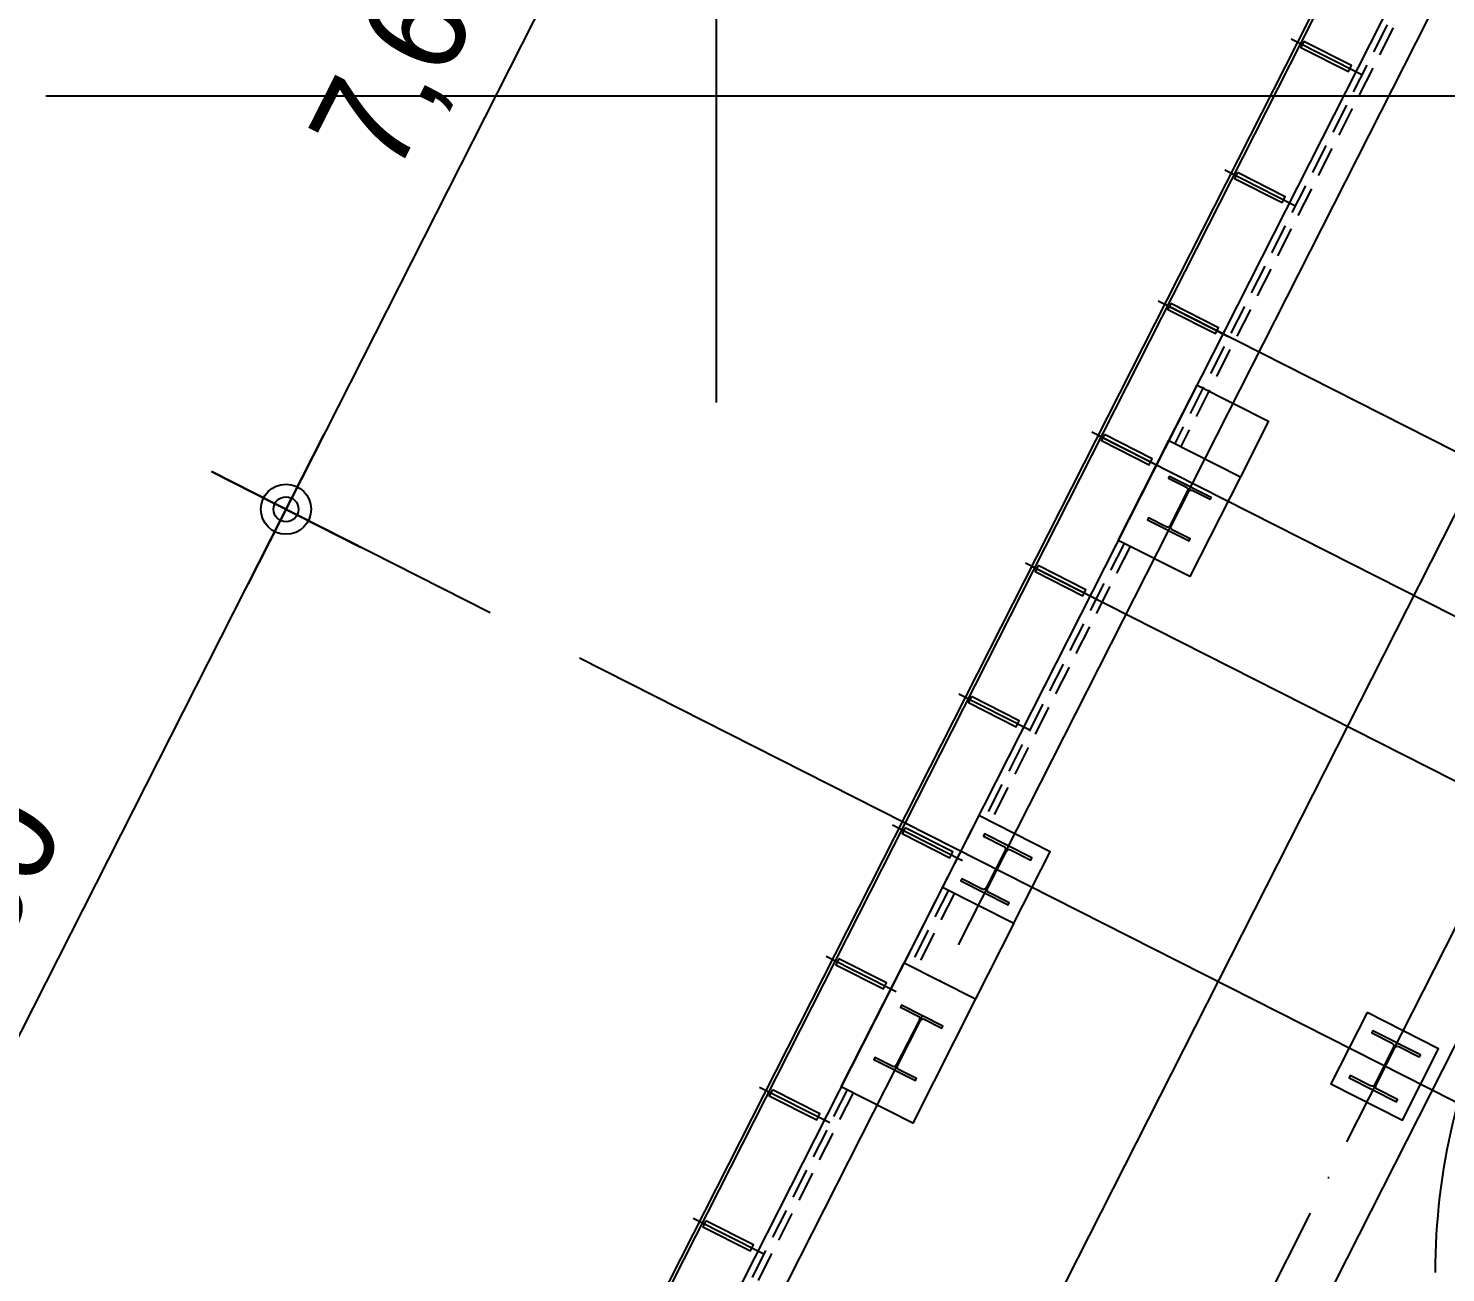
# Model space of a CAD drawing. Header units: metres. Extents: x 630750 to 860239, y 578133 to 726633.
# Drawn here: x 703154 to 713765, y 640601 to 649918 of the extents above; entities that cross this region are included whole.
import ezdxf

# ---------------------------------------------------------------- set-up
doc = ezdxf.new("R2010")
doc.units = ezdxf.units.M
doc.header["$LTSCALE"] = 300
doc.linetypes.add('CEN', pattern=[62, 60, -1, 0, -1])
doc.linetypes.add('HID1', pattern=[0.375, 0.25, -0.125])
doc.layers.get('Defpoints').update_dxf_attribs({"color": 8})
for name, color, linetype in [('A-CEN-1', 1, 'Continuous'), ('A-DIM', 7, 'Continuous'), ('A-ELE8', 8, 'Continuous'), ('A-ELE9', 9, 'Continuous'), ('A-HAT-253', 253, 'Continuous'), ('A-WIN-GLASS', 4, 'Continuous'), ('DIM', 7, 'Continuous'), ('FIN', 6, 'Continuous'), ('INT', 117, 'Continuous'), ('KUK-F-LEVEL', 4, 'Continuous'), ('KUK-WALL-FIN 1', 30, 'Continuous'), ('STEL', 3, 'Continuous'), ('STL', 3, 'Continuous')]:
    doc.layers.add(name, color=color, linetype=linetype)
doc.styles.add('TEXT(돋음)', font='')
doc.styles.get('TEXT(돋음)').set_extended_font_data('Dotum')
doc.dimstyles.new('DIM250', dxfattribs={"dimscale": 250, "dimtxt": 3, "dimasz": 1, "dimexe": 2, "dimexo": 3, "dimgap": 1, "dimtad": 1, "dimdec": 0, "dimzin": 0, "dimdsep": 46, "dimlunit": 6, "dimtxsty": 'TEXT(돋음)', "dimblk": 'Z_DOT', "dimcen": 2.5, "dimdle": 2, "dimclrd": 256, "dimclre": 256, "dimclrt": 3, "dimadec": 0, "dimazin": 0, "dimtfac": 1, "dimtdec": 0, "dimtix": 1, "dimtmove": 2, "dimatfit": 3, "dimldrblk": 'Z_DOT', "dimfxl": 1, "dimtolj": 1, "dimtzin": 0, "dimarcsym": 0})

# ---------------------------------------------------------------- blocks, each defined once
blk = doc.blocks.new('*U19')
at = {"layer": 'STEL'}
blk.add_lwpolyline([(27.5, -18, 0.4142136), (5.5, -40), (5.5, -354, 0.4142136), (27.5, -376), (199, -376), (199, -394), (-199, -394), (-199, -376), (-27.5, -376, 0.4142136), (-5.5, -354), (-5.5, -40, 0.4142136), (-27.5, -18), (-199, -18), (-199, 0), (199, 0), (199, -18)], format="xyb", close=True, dxfattribs=at)
blk = doc.blocks.new('Z_DOT')
at = {"layer": 'DIM', "color": 7}
for p, q in [((0, -2.5), (0, 2.5)), ((-2.5, 0), (2.5, 0))]:
    blk.add_line(p, q, dxfattribs=at)
for radius in [0.75, 0.375]:
    blk.add_circle((0, 0), radius, dxfattribs=at)
blk = doc.blocks.new('*D35')
at = {"layer": 'A-DIM', "lineweight": -2, "transparency": 16777216}
for p, q in [((710048, 652321), (708074, 653321)), ((708407, 652872), (705196, 646540)), ((706612, 645542), (704637, 646543))]:
    blk.add_line(p, q, dxfattribs=at)
at = {"layer": 'Defpoints', "color": 0, "transparency": 16777216}
for p in [(710717, 651981), (705083, 646317), (707280, 645203)]:
    blk.add_point(p, dxfattribs=at)
at = {"layer": 'A-DIM', "lineweight": -2, "transparency": 16777216, "xscale": 250, "yscale": 250, "zscale": 250}
for p, rotation in [((708520, 653095), 63.11574874094905), ((705083, 646317), 243.115748740949)]:
    blk.add_blockref('Z_DOT', p, dxfattribs=dict(at, rotation=rotation))
at = {"layer": 'A-DIM', "color": 3, "transparency": 16777216, "insert": (706179, 650022), "char_height": 750, "attachment_point": 5, "rotation": 63.1157, "style": 'TEXT(돋음)'}
blk.add_mtext('\\A1;7,600', dxfattribs=at)
blk = doc.blocks.new('*D36')
at = {"layer": 'A-DIM', "lineweight": -2, "transparency": 16777216}
for p, q in [((706612, 645542), (704637, 646543)), ((701497, 639244), (704970, 646094)), ((702913, 638246), (700938, 639247))]:
    blk.add_line(p, q, dxfattribs=at)
at = {"layer": 'Defpoints', "color": 0, "transparency": 16777216}
for p in [(705083, 646317), (707280, 645203), (703582, 637907)]:
    blk.add_point(p, dxfattribs=at)
at = {"layer": 'A-DIM', "lineweight": -2, "transparency": 16777216, "xscale": 250, "yscale": 250, "zscale": 250}
for p, rotation in [((705083, 646317), 63.11574874095446), ((701384, 639021), 243.1157487409544)]:
    blk.add_blockref('Z_DOT', p, dxfattribs=dict(at, rotation=rotation))
at = {"layer": 'A-DIM', "color": 3, "transparency": 16777216, "insert": (702612, 642984), "char_height": 750, "attachment_point": 5, "rotation": 63.1157, "style": 'TEXT(돋음)'}
blk.add_mtext('\\A1;8,180', dxfattribs=at)

msp = doc.modelspace()

# ---------------------------------------------------------------- linework, layer by layer
msp.add_line((710152.6, 639015, 0), (718870.9, 656211.3, 0))
at = {"layer": 'A-CEN-1', "linetype": 'CEN'}
for p, q in [((708304.4, 706258.8, 0), (708304.4, 647116.3, 0)), ((718254.4, 659110.2, 0), (700282.2, 623660.9, 0)), ((721162.1, 657636.1, 0), (709566.5, 634764.4, 0)), ((795684.4, 649410.2, 0), (657202.6, 649410.2, 0)), ((720543.2, 638478.8, 0), (707280.5, 645202.8, 0))]:
    msp.add_line(p, q, dxfattribs=at)
at = {"layer": 'A-ELE8'}
msp.add_arc((718536.8, 640601.3), 4850, 153.11572, 180, dxfattribs=at)
at = {"layer": 'A-ELE9'}
for p, q in [((709998.2, 643488.6, 0), (709711, 642922.3, 0)), ((710533.3, 643217.3, 0), (710246.2, 642651, 0)), ((710533.3, 643217.3), (710246.2, 642651))]:
    msp.add_line(p, q, dxfattribs=at)
at = {"layer": 'A-ELE9', "elevation": 0}
msp.add_lwpolyline([(711693, 646831.6), (711903.7, 647247.2), (712438.9, 646975.9), (712228.1, 646560.2)], dxfattribs=at)
at = {"layer": 'A-ELE9'}
msp.add_lwpolyline([(711693, 646831.6), (711903.7, 647247.2), (712438.8, 646975.9), (712228.1, 646560.3)], dxfattribs=at)
at = {"layer": 'A-HAT-253'}
for p, q in [((715349, 645981.1, 0), (711659.6, 647851.6, 0)), ((714851.5, 645000, 0), (711162.2, 646870.5, 0)), ((714354.1, 644018.9, 0), (710664.8, 645889.4, 0))]:
    msp.add_line(p, q, dxfattribs=at)
at = {"layer": 'A-WIN-GLASS'}
for p, q in [((717630.4, 659628.7, 0), (706273.4, 637227.6, 0)), ((717630.4, 659628.7, 0), (706273.4, 637227.6, 0)), ((717654.4, 659622.9, 0), (706294.8, 637216.8, 0)), ((717654.4, 659622.9, 0), (706294.8, 637216.8, 0)), ((717816.6, 658910.2, 0), (706594.7, 636775.4, 0))]:
    msp.add_line(p, q, dxfattribs=at)
at = {"layer": 'A-WIN-GLASS', "elevation": 0}
for points in [[(712703.3, 649819.6), (712680.7, 649775), (713037.5, 649594.2), (713060.1, 649638.8), (712703.3, 649819.6)], [(712205.9, 648838.5), (712183.3, 648793.9), (712540.1, 648613), (712562.7, 648657.6), (712205.9, 648838.5)], [(711708.5, 647857.4), (711685.9, 647812.8), (712042.7, 647631.9), (712065.3, 647676.5), (711708.5, 647857.4)], [(711211.1, 646876.3), (711188.5, 646831.7), (711545.3, 646650.8), (711567.9, 646695.4), (711211.1, 646876.3)], [(710713.7, 645895.2), (710691.1, 645850.6), (711047.9, 645669.7), (711070.5, 645714.3), (710713.7, 645895.2)], [(710216.3, 644914.1), (710193.7, 644869.5), (710550.5, 644688.6), (710573.1, 644733.2), (710216.3, 644914.1)], [(709718.9, 643932.9), (709696.3, 643888.4), (710053, 643707.5), (710075.7, 643752.1), (709718.9, 643932.9)], [(709221.5, 642951.8), (709198.9, 642907.2), (709555.6, 642726.4), (709578.2, 642771), (709221.5, 642951.8)], [(708724.1, 641970.7), (708701.5, 641926.1), (709058.2, 641745.2), (709080.8, 641789.8), (708724.1, 641970.7)], [(708226.7, 640989.6), (708204, 640945), (708560.8, 640764.1), (708583.4, 640808.7), (708226.7, 640989.6)]]:
    msp.add_lwpolyline(points, dxfattribs=at)
at = {"layer": 'Defpoints'}
for p, q in [((712608, 649840, 0), (713132.9, 649573.8, 0)), ((712110.6, 648858.8, 0), (712635.5, 648592.7, 0)), ((711613.2, 647877.7, 0), (712138, 647611.6, 0)), ((711115.7, 646896.6, 0), (711640.6, 646630.5, 0)), ((710618.3, 645915.5, 0), (711143.2, 645649.4, 0)), ((710120.9, 644934.4, 0), (710645.8, 644668.3, 0)), ((709623.5, 643953.3, 0), (710148.4, 643687.2, 0)), ((709126.1, 642972.2, 0), (709651, 642706, 0)), ((708628.7, 641991, 0), (709153.6, 641724.9, 0)), ((708131.3, 641009.9, 0), (708656.2, 640743.8, 0))]:
    msp.add_line(p, q, dxfattribs=at)
at = {"layer": 'FIN', "color": 5, "elevation": 0}
for points in [[(711693, 646831.6), (712228.1, 646560.2), (711849.2, 645812.8), (711314, 646084.1), (711693, 646831.6)], [(709711, 642922.3), (710246.2, 642651), (709775, 641721.6), (709239.8, 641992.9), (709711, 642922.3)]]:
    msp.add_lwpolyline(points, dxfattribs=at)
at = {"layer": 'FIN', "elevation": 0}
for points in [[(710269.5, 644023.8), (709998.2, 643488.6), (710533.3, 643217.3), (710804.6, 643752.5), (710269.5, 644023.8)], [(713177.1, 642549.7), (712905.8, 642014.5), (713441, 641743.2), (713712.3, 642278.3), (713177.1, 642549.7)]]:
    msp.add_lwpolyline(points, dxfattribs=at)
at = {"layer": 'INT', "linetype": 'HID1', "ltscale": 3}
for p, q in [((713479.4, 650244.6, 0), (711737.6, 646809, 0)), ((713524, 650222, 0), (711782.2, 646786.3, 0)), ((711358.6, 646061.5, 0), (710314.1, 644001.2, 0)), ((711403.2, 646038.9, 0), (710358.7, 643978.6, 0)), ((710042.8, 643466, 0), (709755.6, 642899.7, 0)), ((710087.4, 643443.4, 0), (709800.2, 642877.1, 0)), ((709284.4, 641970.3, 0), (706639.3, 636752.8, 0)), ((709329, 641947.7, 0), (706683.8, 636730.2, 0))]:
    msp.add_line(p, q, dxfattribs=at)
at = {"layer": 'KUK-F-LEVEL', "color": 4}
msp.add_line((710152.6, 639015), (718870.9, 656211.3), dxfattribs=at)
at = {"layer": 'KUK-F-LEVEL', "ltscale": 3}
msp.add_line((710487.9, 635698.5), (714065.8, 642756.1), dxfattribs=at)
at = {"layer": 'KUK-WALL-FIN 1'}
for points in [[(711693, 646831.6), (712228.1, 646560.3), (711849.2, 645812.8), (711314, 646084.1), (711693, 646831.6)], [(710269.5, 644023.8), (709998.2, 643488.6), (710533.3, 643217.3), (710804.6, 643752.5), (710269.5, 644023.8)], [(709711, 642922.3), (710246.2, 642651), (709775, 641721.6), (709239.8, 641992.9), (709711, 642922.3)], [(713177.1, 642549.7), (712905.8, 642014.5), (713441, 641743.2), (713712.3, 642278.3), (713177.1, 642549.7)]]:
    msp.add_lwpolyline(points, dxfattribs=at)
at = {"layer": 'STEL', "elevation": 0}
for points in [[(711823.8, 646481.6, -0.4142136), (711832.6, 646454.7), (711700.6, 646194.2, -0.4142136), (711673.7, 646185.4), (711540.8, 646252.8), (711533.6, 646238.5), (711844, 646081.2), (711851.2, 646095.5), (711718.3, 646162.8, -0.4142136), (711709.5, 646189.7), (711841.6, 646450.2, -0.4142136), (711868.4, 646458.9), (712001.3, 646391.6), (712008.6, 646405.8), (711698.2, 646563.2), (711690.9, 646548.9)], [(709816.1, 642521.4, -0.4142136), (709824.9, 642494.5), (709652.2, 642153.8, -0.4142136), (709625.3, 642145), (709492.4, 642212.4), (709485.2, 642198.1), (709795.6, 642040.8), (709802.8, 642055), (709669.9, 642122.4, -0.4142136), (709661.1, 642149.3), (709833.8, 642490, -0.4142136), (709860.7, 642498.8), (709993.6, 642431.4), (710000.8, 642445.7), (709690.5, 642603.1), (709683.2, 642588.8)]]:
    msp.add_lwpolyline(points, format="xyb", close=True, dxfattribs=at)

# ---------------------------------------------------------------- block references
at = {"layer": 'STL', "xscale": -1, "rotation": 333.1157178596914}
for p in [(710490.5, 643796.3, 0), (713398.1, 642322.1, 0)]:
    msp.add_blockref('*U19', p, dxfattribs=at)

# ---------------------------------------------------------------- dimensions: what is measured, and where the dimension line sits
at = {"layer": 'A-DIM'}
for p1, distance, picture, middle in [((710717.1, 651981.4, 0), -2463.4, '*D35', (706179.3, 650021.5, 0)), ((703581.6, 637906.9, 0), 2463.4, '*D36', (702611.5, 642984.3, 0))]:
    dim = msp.add_aligned_dim(p1=p1, p2=(707280.5, 645202.8, 0), distance=distance, dimstyle='DIM250', dxfattribs=at)
    dim.commit()
    dim.dimension.update_dxf_attribs({"geometry": picture, "text_midpoint": middle})

doc.saveas('drawing.dxf')
